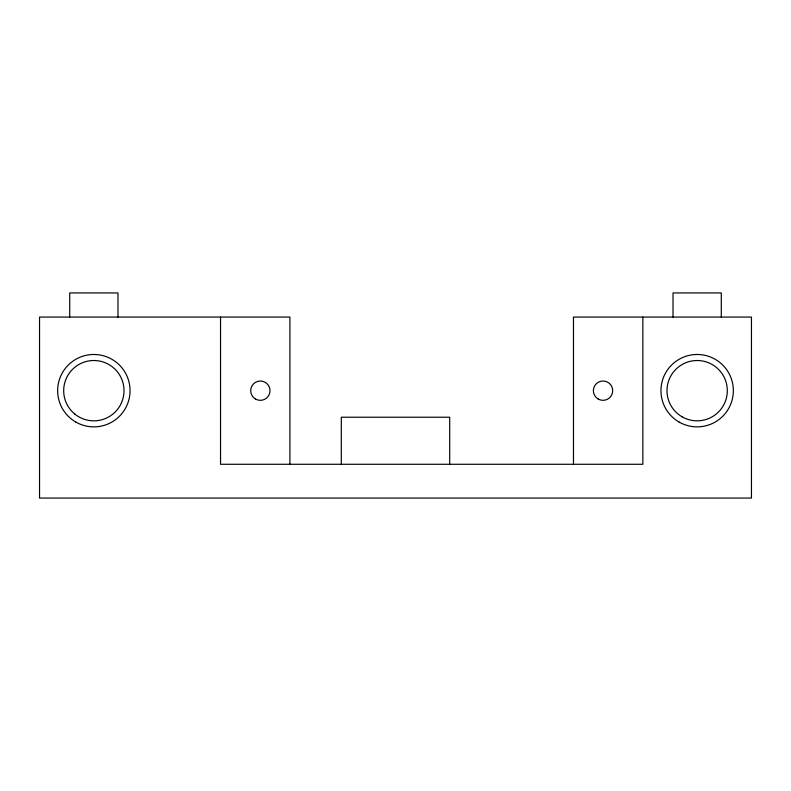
<?xml version="1.0" encoding="UTF-8"?>
<svg xmlns="http://www.w3.org/2000/svg" width="791" height="791" viewBox="0 0 791 791"><rect width="100%" height="100%" fill="white"/><g stroke="black" fill="none" stroke-linecap="round" stroke-linejoin="round"><path stroke-width="1.19" d="M721.283 317.072L721.283 292.937L673.022 292.937L673.022 317.072M642.856 317.072L642.856 464.277L220.541 464.277L220.541 317.072M573.475 464.277L573.475 317.072L751.45 317.072L751.45 498.063L39.55 498.063L39.55 317.072L289.921 317.072L289.921 464.277M449.693 464.277L449.693 417.223L341.307 417.223L341.307 464.277M117.978 317.072L117.978 292.937L69.717 292.937L69.717 317.072M75.748 422.018A36.198 36.198 0 0 0 130.05 390.675A36.198 36.198 0 0 0 75.748 359.322A36.198 36.198 0 0 0 75.748 422.018M679.054 422.018A36.198 36.198 0 0 0 733.346 390.675A36.198 36.198 0 0 0 679.054 359.322A36.198 36.198 0 0 0 679.054 422.018M255.533 399.04A9.65 9.65 0 0 0 270.008 390.685A9.65 9.65 0 0 0 255.533 382.32A9.65 9.65 0 0 0 255.533 399.04M598.214 399.03A9.65 9.65 0 0 0 612.689 390.675A9.65 9.65 0 0 0 598.214 382.31A9.65 9.65 0 0 0 598.214 399.03M74.868 414.118A30.167 30.167 0 0 0 123.643 395.391A30.167 30.167 0 0 0 83.035 362.515A30.167 30.167 0 0 0 74.868 414.118M682.069 416.798A30.167 30.167 0 0 0 727.315 390.675A30.167 30.167 0 0 0 682.069 364.552A30.167 30.167 0 0 0 682.069 416.798"/></g></svg>
